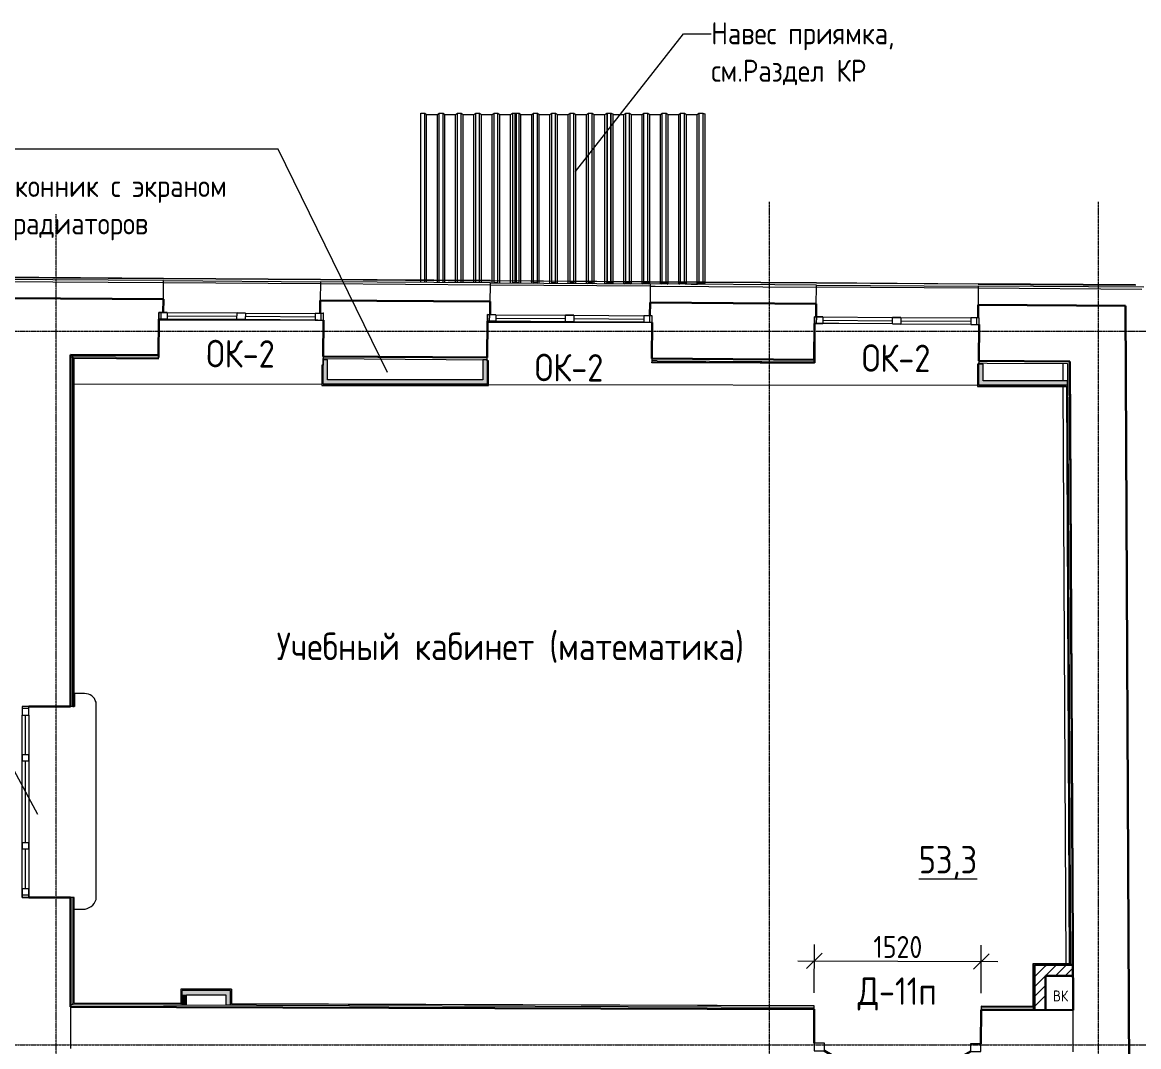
# Model space of a CAD drawing. Header units: millimetres. Extents: x -11345 to 411485, y -9810 to 73012.
# Drawn here: x 25246 to 35419, y 36528 to 45858 of the extents above; entities that cross this region are included whole.
import ezdxf

# ---------------------------------------------------------------- set-up
doc = ezdxf.new("R2010")
doc.units = ezdxf.units.MM
doc.linetypes.add('ADSK_Линия сетки', pattern=[25, 20, -2.5, 0, -2.5])
for name, color, linetype, lineweight in [('_ Окна', 7, 'Continuous', 9), ('Аннотация', 7, 'Continuous', 18), ('Двери', 7, 'Continuous', 9), ('Марки дверей', 7, 'Continuous', 20), ('Марки окон', 7, 'Continuous', 20), ('Марки помещений', 7, 'Continuous', 20), ('Обобщенные модели', 7, 'Continuous', 18), ('Окна', 7, 'Continuous', 9), ('Оси', 253, 'Continuous', 9), ('Перекрытие', 7, 'Continuous', 9), ('Размеры', 7, 'Continuous', 5), ('Стены внутренние', 7, 'Continuous', 18), ('Стены наружные', 7, 'Continuous', 18), ('Стены несущие', 7, 'Continuous', 30), ('Стены отделка', 7, 'Continuous', 30), ('Стены штриховка', 7, 'Continuous', 9)]:
    doc.layers.add(name, color=color, linetype=linetype, lineweight=lineweight)
doc.styles.add('GOST Common_2', font='GOST_Common.ttf', dxfattribs={"width": 0.9, "height": 250})
doc.styles.add('GOST Common_5', font='GOST_Common.ttf', dxfattribs={"width": 0.9, "height": 100})
doc.styles.add('GOST Common_6', font='GOST_Common.ttf', dxfattribs={"width": 0.9, "height": 200})
doc.styles.add('GOST Common_7', font='GOST_Common.ttf', dxfattribs={"width": 0.9, "height": 200})
doc.dimstyles.new('ADSK_Основной_2_мм', dxfattribs={"dimscale": 304.8, "dimtxt": 201.142999, "dimasz": 0.463911, "dimexe": 0.492126, "dimexo": 0.492126, "dimgap": 0.098425, "dimtad": 1, "dimrnd": 0.01, "dimdsep": 46, "dimtxsty": 'GOST Common_7', "dimblk1": 'OBLIQUE', "dimblk2": 'OBLIQUE', "dimsah": 1, "dimcen": 0.09, "dimdle": 0.492126, "dimazin": 2, "dimtfac": 1, "dimtdec": 4, "dimtix": 1, "dimtmove": 0, "dimatfit": 3, "dimfxl": 1, "dimtvp": 1, "dimtolj": 1, "dimtzin": 0, "dimlwd": 20, "dimlwe": 20, "dimarcsym": 2})

# ---------------------------------------------------------------- blocks, each defined once
blk = doc.blocks.new('Дверь-Alumark_двупольная с глухим окном_S70 - 1520х2200 _алюм_ост_ Д11п-6262946-План 1-го этажа')
at = {"layer": 'Двери', "lineweight": 30}
for p, q in [((-540, 190), (166, 597)), ((790, 190), (344, 447))]:
    blk.add_line(p, q, dxfattribs=at)
at = {"layer": 'Двери'}
for p, q in [((-635, 190), (-635, 120)), ((-540, 190), (-635, 190)), ((-635, 120), (-540, 120)), ((-540, 120), (-540, 190)), ((790, 190), (790, 120)), ((885, 190), (790, 190)), ((790, 120), (885, 120)), ((885, 120), (885, 190))]:
    blk.add_line(p, q, dxfattribs=at)
blk = doc.blocks.new('Roof Cladding - 833x50mm-3052827-План 1-го этажа')
at = {"layer": 'Обобщенные модели'}
for p, q in [((-3176, 45031), (-3141, 45031)), ((-3176, 43510), (-3176, 45031)), ((-3141, 45031), (-3124, 45019)), ((-3141, 43509), (-3141, 45031)), ((-3124, 45019), (-3026, 45019)), ((-3124, 43509), (-3124, 45019)), ((-3026, 45019), (-3009, 45031)), ((-3026, 43509), (-3026, 45019)), ((-3009, 45031), (-2974, 45031)), ((-3009, 43508), (-3009, 45031)), ((-2974, 45031), (-2957, 45019)), ((-2974, 43508), (-2974, 45031)), ((-2957, 45019), (-2860, 45019)), ((-2957, 43508), (-2957, 45019)), ((-2860, 45019), (-2843, 45031)), ((-2860, 43507), (-2860, 45019)), ((-2843, 45031), (-2808, 45031)), ((-2843, 43507), (-2843, 45031)), ((-2808, 45031), (-2791, 45019)), ((-2808, 43507), (-2808, 45031)), ((-2791, 45019), (-2693, 45019)), ((-2791, 43507), (-2791, 45019)), ((-2693, 45019), (-2676, 45031)), ((-2693, 43506), (-2693, 45019)), ((-2676, 45031), (-2641, 45031)), ((-2676, 43506), (-2676, 45031)), ((-2641, 45031), (-2624, 45019)), ((-2641, 43506), (-2641, 45031)), ((-2624, 45019), (-2526, 45019)), ((-2624, 43506), (-2624, 45019)), ((-2526, 45019), (-2509, 45031)), ((-2526, 43505), (-2526, 45019)), ((-2509, 45031), (-2474, 45031)), ((-2509, 43505), (-2509, 45031)), ((-2474, 45031), (-2457, 45019)), ((-2474, 43505), (-2474, 45031)), ((-2457, 45019), (-2359, 45019)), ((-2457, 43505), (-2457, 45019)), ((-2359, 45019), (-2342, 45031)), ((-2359, 43504), (-2359, 45019)), ((-2342, 45031), (-2307, 45031)), ((-2342, 45031), (-2342, 43504)), ((-2307, 45031), (-2307, 43504)), ((-3176, 43490), (-3176, 43509)), ((-3141, 43489), (-3141, 43508)), ((-3124, 43489), (-3124, 43508)), ((-3026, 43489), (-3026, 43508)), ((-3009, 43488), (-3009, 43507)), ((-2974, 43488), (-2974, 43507)), ((-2957, 43488), (-2957, 43507)), ((-2860, 43487), (-2860, 43507)), ((-2843, 43487), (-2843, 43506)), ((-2808, 43487), (-2808, 43506)), ((-2791, 43487), (-2791, 43506)), ((-2693, 43486), (-2693, 43505)), ((-2676, 43486), (-2676, 43505)), ((-2641, 43486), (-2641, 43505)), ((-2624, 43486), (-2624, 43505)), ((-2526, 43485), (-2526, 43504)), ((-2509, 43486), (-2510, 43485)), ((-2509, 43486), (-2509, 43504)), ((-2474, 43486), (-2509, 43486)), ((-2508, 43486), (-2475, 43486)), ((-2474, 43486), (-2474, 43504)), ((-2473, 43485), (-2474, 43486)), ((-2457, 43485), (-2457, 43504)), ((-2359, 43484), (-2359, 43503)), ((-2342, 43486), (-2345, 43484)), ((-2344, 43484), (-2341, 43486)), ((-2342, 43503), (-2342, 43486)), ((-2307, 43486), (-2342, 43486)), ((-2341, 43486), (-2308, 43486)), ((-2308, 43486), (-2301, 43484)), ((-2307, 43503), (-2307, 43486)), ((-2299, 43484), (-2307, 43486)), ((-2287, 43486), (-2287, 43484))]:
    blk.add_line(p, q, dxfattribs=at)
blk = doc.blocks.new('Roof Cladding - 833x50mm-V31-План 1-го этажа')
at = {"layer": 'Обобщенные модели'}
for p, q in [((-2316, 45031), (-2281, 45031)), ((-2316, 43504), (-2316, 45031)), ((-2281, 45031), (-2264, 45019)), ((-2281, 43504), (-2281, 45031)), ((-2264, 45019), (-2166, 45019)), ((-2264, 43503), (-2264, 45019)), ((-2166, 45019), (-2149, 45031)), ((-2166, 43503), (-2166, 45019)), ((-2149, 45031), (-2114, 45031)), ((-2149, 43503), (-2149, 45031)), ((-2114, 45031), (-2097, 45019)), ((-2114, 43502), (-2114, 45031)), ((-2097, 45019), (-2000, 45019)), ((-2097, 43502), (-2097, 45019)), ((-2000, 45019), (-1983, 45031)), ((-2000, 43502), (-2000, 45019)), ((-1983, 45031), (-1948, 45031)), ((-1983, 43502), (-1983, 45031)), ((-1948, 45031), (-1931, 45019)), ((-1948, 43501), (-1948, 45031)), ((-1931, 45019), (-1833, 45019)), ((-1931, 43501), (-1931, 45019)), ((-1833, 45019), (-1816, 45031)), ((-1833, 43501), (-1833, 45019)), ((-1816, 45031), (-1781, 45031)), ((-1816, 43500), (-1816, 45031)), ((-1781, 45031), (-1764, 45019)), ((-1781, 43500), (-1781, 45031)), ((-1764, 45019), (-1666, 45019)), ((-1764, 43500), (-1764, 45019)), ((-1666, 45019), (-1649, 45031)), ((-1666, 43499), (-1666, 45019)), ((-1649, 45031), (-1614, 45031)), ((-1649, 43499), (-1649, 45031)), ((-1614, 45031), (-1597, 45019)), ((-1614, 43499), (-1614, 45031)), ((-1597, 45019), (-1499, 45019)), ((-1597, 43499), (-1597, 45019)), ((-1499, 45019), (-1482, 45031)), ((-1499, 43498), (-1499, 45019)), ((-1482, 45031), (-1447, 45031)), ((-1482, 45031), (-1482, 43498)), ((-1447, 45031), (-1447, 43498)), ((-1437, 45029), (-1427, 45026)), ((-1427, 45026), (-1427, 43498)), ((-2316, 43486), (-2316, 43503)), ((-2316, 43486), (-2316, 43486)), ((-2316, 43486), (-2282, 43486)), ((-2281, 43486), (-2316, 43486)), ((-2282, 43486), (-2279, 43484)), ((-2281, 43486), (-2281, 43503)), ((-2278, 43483), (-2281, 43486)), ((-2264, 43483), (-2264, 43502)), ((-2166, 43483), (-2166, 43502)), ((-2149, 43486), (-2154, 43483)), ((-2152, 43483), (-2148, 43486)), ((-2149, 43486), (-2149, 43502)), ((-2114, 43486), (-2149, 43486)), ((-2148, 43486), (-2115, 43486)), ((-2115, 43486), (-2111, 43482)), ((-2114, 43486), (-2114, 43501)), ((-2109, 43482), (-2114, 43486)), ((-2097, 43482), (-2097, 43501)), ((-2000, 43482), (-2000, 43501)), ((-1983, 43486), (-1989, 43482)), ((-1987, 43482), (-1982, 43486)), ((-1983, 43486), (-1983, 43501)), ((-1948, 43486), (-1983, 43486)), ((-1982, 43486), (-1949, 43486)), ((-1949, 43486), (-1943, 43481)), ((-1948, 43486), (-1948, 43500)), ((-1941, 43481), (-1948, 43486)), ((-1931, 43481), (-1931, 43500)), ((-1833, 43481), (-1833, 43500)), ((-1816, 43486), (-1823, 43480)), ((-1822, 43480), (-1815, 43486)), ((-1816, 43486), (-1816, 43499)), ((-1781, 43486), (-1816, 43486)), ((-1815, 43486), (-1782, 43486)), ((-1782, 43486), (-1775, 43480)), ((-1781, 43486), (-1781, 43499)), ((-1773, 43480), (-1781, 43486)), ((-1764, 43480), (-1764, 43499)), ((-1666, 43479), (-1666, 43498)), ((-1649, 43486), (-1658, 43479)), ((-1657, 43479), (-1648, 43486)), ((-1649, 43486), (-1649, 43498)), ((-1614, 43486), (-1649, 43486)), ((-1648, 43486), (-1615, 43486)), ((-1615, 43486), (-1606, 43479)), ((-1614, 43486), (-1614, 43498)), ((-1605, 43479), (-1614, 43486)), ((-1597, 43479), (-1597, 43498)), ((-1499, 43478), (-1499, 43497)), ((-1482, 43486), (-1493, 43478)), ((-1491, 43478), (-1481, 43486)), ((-1482, 43497), (-1482, 43486)), ((-1447, 43486), (-1482, 43486)), ((-1481, 43486), (-1448, 43486)), ((-1448, 43486), (-1429, 43480)), ((-1447, 43497), (-1447, 43486)), ((-1427, 43481), (-1447, 43486)), ((-1429, 43480), (-1427, 43481)), ((-1427, 43497), (-1427, 43481))]:
    blk.add_line(p, q, dxfattribs=at)
blk = doc.blocks.new('Roof Cladding - 833x50mm-V32-План 1-го этажа')
at = {"layer": 'Обобщенные модели'}
for p, q in [((-1476, 45031), (-1441, 45031)), ((-1476, 43498), (-1476, 45031)), ((-1441, 45031), (-1437, 45029)), ((-1441, 43498), (-1441, 45031)), ((-1427, 45021), (-1424, 45019)), ((-1424, 45019), (-1326, 45019)), ((-1424, 43498), (-1424, 45019)), ((-1326, 45019), (-1309, 45031)), ((-1326, 43497), (-1326, 45019)), ((-1309, 45031), (-1274, 45031)), ((-1309, 43497), (-1309, 45031)), ((-1274, 45031), (-1257, 45019)), ((-1274, 43497), (-1274, 45031)), ((-1257, 45019), (-1160, 45019)), ((-1257, 43497), (-1257, 45019)), ((-1160, 45019), (-1143, 45031)), ((-1160, 43496), (-1160, 45019)), ((-1143, 45031), (-1108, 45031)), ((-1143, 43496), (-1143, 45031)), ((-1108, 45031), (-1091, 45019)), ((-1108, 43496), (-1108, 45031)), ((-1091, 45019), (-993, 45019)), ((-1091, 43496), (-1091, 45019)), ((-993, 45019), (-976, 45031)), ((-993, 43495), (-993, 45019)), ((-976, 45031), (-941, 45031)), ((-976, 43495), (-976, 45031)), ((-941, 45031), (-924, 45019)), ((-941, 43495), (-941, 45031)), ((-924, 45019), (-826, 45019)), ((-924, 43494), (-924, 45019)), ((-826, 45019), (-809, 45031)), ((-826, 43494), (-826, 45019)), ((-809, 45031), (-774, 45031)), ((-809, 43494), (-809, 45031)), ((-774, 45031), (-757, 45019)), ((-774, 43493), (-774, 45031)), ((-757, 45019), (-659, 45019)), ((-757, 43493), (-757, 45019)), ((-659, 45019), (-642, 45031)), ((-659, 43493), (-659, 45019)), ((-642, 45031), (-607, 45031)), ((-642, 45031), (-642, 43493)), ((-607, 45031), (-587, 45026)), ((-607, 45031), (-607, 43492)), ((-587, 45026), (-587, 43492)), ((-1476, 43486), (-1476, 43497)), ((-1476, 43486), (-1476, 43486)), ((-1476, 43486), (-1442, 43486)), ((-1441, 43486), (-1476, 43486)), ((-1442, 43486), (-1432, 43478)), ((-1441, 43486), (-1441, 43497)), ((-1430, 43478), (-1441, 43486)), ((-1424, 43478), (-1424, 43497)), ((-1326, 43477), (-1326, 43496)), ((-1309, 43486), (-1321, 43477)), ((-1320, 43477), (-1308, 43486)), ((-1309, 43486), (-1309, 43496)), ((-1274, 43486), (-1309, 43486)), ((-1308, 43486), (-1275, 43486)), ((-1275, 43486), (-1263, 43477)), ((-1274, 43486), (-1274, 43496)), ((-1262, 43477), (-1274, 43486)), ((-1257, 43477), (-1257, 43496)), ((-1160, 43476), (-1160, 43495)), ((-1143, 43486), (-1156, 43476)), ((-1155, 43476), (-1142, 43486)), ((-1143, 43486), (-1143, 43495)), ((-1108, 43486), (-1143, 43486)), ((-1142, 43486), (-1109, 43486)), ((-1109, 43486), (-1095, 43475)), ((-1108, 43486), (-1108, 43495)), ((-1093, 43475), (-1108, 43486)), ((-1091, 43475), (-1091, 43495)), ((-993, 43475), (-993, 43494)), ((-976, 43486), (-991, 43475)), ((-989, 43475), (-975, 43486)), ((-976, 43486), (-976, 43494)), ((-941, 43486), (-976, 43486)), ((-975, 43486), (-942, 43486)), ((-942, 43486), (-927, 43474)), ((-941, 43486), (-941, 43494)), ((-925, 43474), (-941, 43486)), ((-924, 43474), (-924, 43494)), ((-826, 43474), (-826, 43493)), ((-809, 43486), (-826, 43474)), ((-824, 43474), (-808, 43486)), ((-809, 43486), (-809, 43493)), ((-774, 43486), (-809, 43486)), ((-808, 43486), (-775, 43486)), ((-775, 43486), (-759, 43473)), ((-774, 43486), (-774, 43493)), ((-757, 43473), (-774, 43486)), ((-757, 43473), (-757, 43493)), ((-659, 43473), (-757, 43473)), ((-713, 43473), (-658, 43473)), ((-659, 43473), (-659, 43492)), ((-642, 43486), (-659, 43473)), ((-658, 43473), (-641, 43486)), ((-642, 43492), (-642, 43486)), ((-607, 43486), (-642, 43486)), ((-641, 43486), (-608, 43486)), ((-608, 43486), (-589, 43480)), ((-607, 43491), (-607, 43486)), ((-587, 43481), (-607, 43486)), ((-589, 43480), (-587, 43481)), ((-587, 43491), (-587, 43481))]:
    blk.add_line(p, q, dxfattribs=at)
blk = doc.blocks.new('окна_rehau_двупольное_2_фрамуги - 1460х2440 _нов_-2129138-План 1-го этажа')
at = {"layer": '_ Окна', "lineweight": 18}
for p, q in [((-750, 75), (-750, 135)), ((-750, 135), (-674, 135)), ((-674, 135), (-674, 75)), ((-38, 75), (-38, 135)), ((-38, 135), (38, 135)), ((38, 135), (38, 75)), ((674, 135), (674, 75)), ((750, 135), (674, 135)), ((750, 75), (750, 135)), ((-674, 75), (-750, 75)), ((38, 75), (-38, 75)), ((674, 75), (750, 75))]:
    blk.add_line(p, q, dxfattribs=at)
at = {"layer": '_ Окна'}
for p, q in [((-730, 75), (-730, 135)), ((-674, 105), (-38, 105)), ((38, 105), (674, 105)), ((730, 75), (730, 135))]:
    blk.add_line(p, q, dxfattribs=at)
at = {"layer": 'Окна'}
for p, q in [((-750, 135), (-750, 75)), ((-674, 135), (-750, 135)), ((-674, 135), (-38, 135)), ((38, 135), (-38, 135)), ((38, 135), (674, 135)), ((750, 135), (674, 135)), ((750, 75), (750, 135)), ((-750, 75), (-674, 75)), ((-38, 75), (-674, 75)), ((-38, 75), (38, 75)), ((674, 75), (38, 75)), ((674, 75), (750, 75))]:
    blk.add_line(p, q, dxfattribs=at)
blk = doc.blocks.new('окна_rehau_двупольное_2_фрамуги - 1460х2440 _нов_-2129136-План 1-го этажа')
at = {"layer": '_ Окна', "lineweight": 18}
for p, q in [((-750, 75), (-750, 135)), ((-750, 135), (-674, 135)), ((-674, 135), (-674, 75)), ((-38, 75), (-38, 135)), ((-38, 135), (38, 135)), ((38, 135), (38, 75)), ((674, 135), (674, 75)), ((750, 135), (674, 135)), ((750, 75), (750, 135)), ((-674, 75), (-750, 75)), ((38, 75), (-38, 75)), ((674, 75), (750, 75))]:
    blk.add_line(p, q, dxfattribs=at)
at = {"layer": '_ Окна'}
for p, q in [((-730, 75), (-730, 135)), ((-674, 105), (-38, 105)), ((38, 105), (674, 105)), ((730, 75), (730, 135))]:
    blk.add_line(p, q, dxfattribs=at)
at = {"layer": 'Окна'}
for p, q in [((-750, 135), (-750, 75)), ((-674, 135), (-750, 135)), ((-674, 135), (-38, 135)), ((38, 135), (-38, 135)), ((38, 135), (674, 135)), ((750, 135), (674, 135)), ((750, 75), (750, 135)), ((-750, 75), (-674, 75)), ((-38, 75), (-674, 75)), ((-38, 75), (38, 75)), ((674, 75), (38, 75)), ((674, 75), (750, 75))]:
    blk.add_line(p, q, dxfattribs=at)
blk = doc.blocks.new('окна_rehau_двупольное_2_фрамуги - 1460х2440 _нов_-2129134-План 1-го этажа')
at = {"layer": '_ Окна', "lineweight": 18}
for p, q in [((-750, 75), (-750, 135)), ((-750, 135), (-674, 135)), ((-674, 135), (-674, 75)), ((-38, 75), (-38, 135)), ((-38, 135), (38, 135)), ((38, 135), (38, 75)), ((674, 135), (674, 75)), ((750, 135), (674, 135)), ((750, 75), (750, 135)), ((-674, 75), (-750, 75)), ((38, 75), (-38, 75)), ((674, 75), (750, 75))]:
    blk.add_line(p, q, dxfattribs=at)
at = {"layer": '_ Окна'}
for p, q in [((-730, 75), (-730, 135)), ((-674, 105), (-38, 105)), ((38, 105), (674, 105)), ((730, 75), (730, 135))]:
    blk.add_line(p, q, dxfattribs=at)
at = {"layer": 'Окна'}
for p, q in [((-750, 135), (-750, 75)), ((-674, 135), (-750, 135)), ((-674, 135), (-38, 135)), ((38, 135), (-38, 135)), ((38, 135), (674, 135)), ((750, 135), (674, 135)), ((750, 75), (750, 135)), ((-750, 75), (-674, 75)), ((-38, 75), (-674, 75)), ((-38, 75), (38, 75)), ((674, 75), (38, 75)), ((674, 75), (750, 75))]:
    blk.add_line(p, q, dxfattribs=at)
blk = doc.blocks.new('окно трехпол с фрамугой - 1700-2320_h_ _нов_-2116622-План 1-го этажа')
at = {"layer": '_ Окна', "lineweight": 18}
for p, q in [((-870, 100), (-870, 160)), ((-870, 160), (-790, 160)), ((-790, 160), (-790, 100)), ((-430, 100), (-430, 160)), ((-430, 160), (-370, 160)), ((-370, 160), (-370, 100)), ((370, 100), (370, 160)), ((370, 160), (430, 160)), ((430, 160), (430, 100)), ((790, 160), (790, 100)), ((870, 160), (790, 160)), ((870, 100), (870, 160)), ((-790, 100), (-870, 100)), ((-370, 100), (-430, 100)), ((430, 100), (370, 100)), ((790, 100), (870, 100))]:
    blk.add_line(p, q, dxfattribs=at)
at = {"layer": '_ Окна'}
for p, q in [((-850, 100), (-850, 160)), ((-790, 130), (-430, 130)), ((-370, 130), (370, 130)), ((430, 130), (790, 130)), ((850, 100), (850, 160))]:
    blk.add_line(p, q, dxfattribs=at)
at = {"layer": 'Окна'}
for p, q in [((-870, 160), (-870, 100)), ((-790, 160), (-870, 160)), ((-790, 160), (-430, 160)), ((-370, 160), (-430, 160)), ((-370, 160), (370, 160)), ((430, 160), (370, 160)), ((430, 160), (790, 160)), ((870, 160), (790, 160)), ((870, 100), (870, 160)), ((-870, 100), (-790, 100)), ((-430, 100), (-790, 100)), ((-430, 100), (-370, 100)), ((370, 100), (-370, 100)), ((370, 100), (430, 100)), ((790, 100), (430, 100)), ((790, 100), (870, 100))]:
    blk.add_line(p, q, dxfattribs=at)
blk = doc.blocks.new('_Oblique')
at = {"color": 0, "linetype": 'ByBlock', "lineweight": -2}
blk.add_line((-0.5, -0.5), (0.5, 0.5), dxfattribs=at)
blk = doc.blocks.new('DIMBLOCK80-План 1-го этажа')
at = {"layer": 'Defpoints', "color": 0, "transparency": 16777216}
for p in [(33984, 37304), (32462, 36869), (33982, 36864)]:
    blk.add_point(p, dxfattribs=at)
at = {"layer": 'Размеры', "color": 0, "transparency": 16777216}
for p, q in [((32463, 37019), (32464, 37459)), ((33983, 37014), (33984, 37454)), ((32314, 37309), (34134, 37303))]:
    blk.add_line(p, q, dxfattribs=at)
at = {"layer": 'Размеры', "color": 0, "transparency": 16777216, "xscale": 141.4, "yscale": 141.4, "zscale": 141.4}
for p, rotation in [((32464, 37309), 179.8129919363151), ((33984, 37304), 359.8129919363151)]:
    blk.add_blockref('_Oblique', p, dxfattribs=dict(at, rotation=rotation))
at = {"layer": 'Размеры', "color": 0, "lineweight": 20, "transparency": 16777216, "insert": (33224, 37436), "char_height": 200, "width": 560.47, "attachment_point": 5, "rotation": 359.813, "style": 'GOST Common_7'}
blk.add_mtext('\\A1;1520', dxfattribs=at)
blk = doc.blocks.new('оси')
at = {"layer": 'Оси', "linetype": 'ADSK_Линия сетки'}
for p, q in [((6500, -6855.047), (6500, 46377.998)), ((9500, -6855.047), (9500, 46377.998)), ((0, -6855.047), (0, 46265.064)), ((-5146.135, 45200), (62505.288, 45200)), ((-5146.135, 38700), (62505.288, 38700))]:
    blk.add_line(p, q, dxfattribs=at)

msp = doc.modelspace()

# ---------------------------------------------------------------- hatches: boundary and pattern name
at = {"layer": 'Стены внутренние'}
for points in [[(28028.24526, 42601.93441), (28028.24526, 42784.90507), (27988.24526, 42784.90507), (27988.24526, 42601.93441)], [(29440.9411, 42561.93441), (29480.9411, 42561.93441), (29480.9411, 42784.90507), (29440.9411, 42784.90507), (29440.9411, 42601.93441)], [(33961.70128, 42593.67804), (34001.70128, 42593.67804), (34001.70128, 42743.10307), (33961.70128, 42743.10307), (33961.70128, 42715.96786)], [(29440.9411, 42561.93441), (29440.9411, 42601.93441), (27988.24526, 42601.93441), (27988.24526, 42561.93441), (28483.382, 42561.93441)], [(34770.89743, 42553.67804), (34770.60104, 42593.67804), (33961.70128, 42593.67804), (33961.70128, 42553.67804), (34770.60104, 42553.67804)], [(26701.1469, 37001.00981), (27101.1469, 37001.00981), (27101.1469, 37041.00981), (26701.1469, 37041.00981)], [(27141.1469, 36907.73312), (27141.1469, 37041.00981), (27101.1469, 37041.00981), (27101.1469, 36907.73312)], [(26741.1469, 36907.73312), (26741.1469, 37001.00981), (26701.1469, 37001.00981), (26701.1469, 36907.86368)]]:
    msp.add_hatch(color=256, dxfattribs=at).paths.add_polyline_path(points)
at = {"layer": 'Стены внутренние', "lineweight": 9}
h = msp.add_hatch(dxfattribs=at)
h.set_pattern_fill('ANSI34', color=256, scale=20, style=0)
h.paths.add_polyline_path([(34469.75799, 36862.50746), (34569.75799, 36862.18107), (34569.75799, 37274.69365), (34469.75799, 37274.69365)])
h = msp.add_hatch(dxfattribs=at)
h.set_pattern_fill('ANSI34', color=256, scale=20, style=0)
h.paths.add_polyline_path([(34818.93965, 37174.69365), (34818.43137, 37274.69365), (34569.75799, 37274.69365), (34569.75799, 37174.69365)])

# ---------------------------------------------------------------- linework, layer by layer
at = {"layer": 'Аннотация', "lineweight": 9}
for p, q in [((30287.23868, 44499.71697), (31270.40005, 45753.77415)), ((31270.40005, 45753.77415), (31524.17102, 45753.77415)), ((27311.04452, 44704.1679), (25081.83477, 44704.1679)), ((27578.73722, 44704.1679), (27311.04452, 44704.1679)), ((28573.23494, 42668.77901), (27578.73722, 44704.1679)), ((25386.91999, 38641.79016), (24663.8597, 39985.17825))]:
    msp.add_line(p, q, dxfattribs=at)
at = {"layer": 'Перекрытие'}
for p, q in [((26491.07625, 43145.82722), (26491.07625, 42806.06374)), ((27939.15689, 43145.82722), (26491.07625, 43145.82722)), ((30982.48925, 43124.90507), (29484.4932, 43124.90507)), ((30982.48925, 42821.48301), (30982.48925, 43124.90507)), ((32687.57729, 43113.93688), (32467.46858, 43113.93688)), ((32467.46858, 43113.93688), (32467.46858, 42755.37989)), ((33963.42928, 42970.36522), (33963.42928, 43105.36827)), ((26491.07625, 42806.06374), (26487.68931, 42806.06374)), ((29482.48925, 42826.51995), (29482.48925, 42815.43131)), ((30982.48925, 42755.37989), (30982.48925, 42763.38007)), ((32173.70306, 42755.37989), (30982.48925, 42755.37989)), ((32467.46858, 42755.37989), (32461.95161, 42755.37989)), ((33963.42928, 42743.10307), (33963.42928, 42755.36037)), ((25717.92907, 42565.38764), (27976.25301, 42562.25139)), ((28204.50295, 42561.93441), (28461.99678, 42561.57682)), ((29492.9411, 42560.14509), (33949.70421, 42553.95576)), ((25813.19555, 39744.54642), (25721.38477, 39744.54642)), ((25721.38477, 39744.54642), (25721.38477, 39627.91621)), ((25706.07625, 39627.91621), (25686.07625, 39627.91621)), ((25721.38477, 39627.91621), (25718.07625, 39627.91621)), ((25917.59603, 37869.92883), (25917.59603, 39665.80404)), ((25306.07625, 37888.49697), (25706.25017, 37888.49697)), ((25717.85282, 37780.12776), (25798.06077, 37780.12776))]:
    msp.add_line(p, q, dxfattribs=at)
for centre, radius, start, end in [((25813.19555, 39635.96562), 108.5808, 15.950324963, 90), ((25798.06077, 37904.58569), 124.45793, 270, 343.831538218)]:
    msp.add_arc(centre, radius, start, end, dxfattribs=at)
at = {"layer": 'Стены внутренние'}
for p, q in [((31421.83887, 43485.65245), (31421.83887, 43472.44546)), ((34731.39479, 42593.67804), (34730.59916, 42750.20807)), ((34758.37976, 37284.69365), (34731.6591, 42541.67804)), ((34758.4315, 37274.51569), (34758.43059, 37274.69365))]:
    msp.add_line(p, q, dxfattribs=at)
at = {"layer": 'Стены наружные'}
for p, q in [((27962.21959, 43475.67977), (26532.25184, 43485.28342)), ((26532.38616, 43505.28297), (27962.35391, 43495.67932)), ((27963.48149, 43514.67173), (26533.51374, 43524.27538)), ((26533.52045, 43525.27536), (27963.4882, 43515.67171)), ((30965.3377, 43494.51129), (29511.11233, 43504.27785)), ((29511.11904, 43505.27783), (30965.34441, 43495.51127)), ((30966.74686, 43455.5014), (29511.77967, 43465.27294)), ((29511.91399, 43485.27249), (30966.88117, 43475.50095)), ((31441.83887, 43485.54479), (31441.83887, 43472.31114)), ((33956.48404, 43474.42278), (32481.4668, 43484.32898)), ((32481.47351, 43485.32896), (33956.49076, 43475.42276)), ((33956.55237, 43435.42189), (32481.58564, 43445.32776)), ((32481.71995, 43465.3273), (33956.68669, 43455.42144))]:
    msp.add_line(p, q, dxfattribs=at)
at = {"layer": 'Стены несущие'}
for p, q in [((25126.07625, 43344.7239), (26531.24447, 43335.28681)), ((26530.43857, 43215.28951), (26531.24447, 43335.28681)), ((27961.21222, 43325.68316), (27960.40632, 43205.68586)), ((27961.21222, 43325.68316), (29510.77229, 43315.27633)), ((29509.96639, 43195.27903), (29510.77229, 43315.27633)), ((30965.73948, 43305.50478), (30964.93358, 43185.50749)), ((30965.73948, 43305.50478), (32480.57826, 43295.33114)), ((32479.77236, 43175.33384), (32480.57826, 43295.33114)), ((33955.545, 43285.42528), (33954.7391, 43165.42798)), ((33955.545, 43285.42528), (35297.9319, 43276.40982)), ((35337.31852, 35527.5431), (35297.9319, 43276.40982)), ((26487.82029, 42825.56694), (26490.03652, 43155.5595)), ((27990.00269, 43145.48574), (27987.78646, 42815.49318)), ((27990.40564, 43205.48439), (27990.40564, 43205.48439)), ((27992.4056, 43205.47096), (27990.40564, 43205.48439)), ((29482.34778, 42805.45572), (29484.56401, 43135.44828)), ((30984.53018, 43125.37452), (30982.31395, 42795.38197)), ((32462.15352, 42785.44338), (32464.36975, 43115.43593)), ((33964.33592, 43105.36218), (33962.11969, 42775.36962)), ((26487.82029, 42825.56694), (25686.07625, 42830.95145)), ((25686.07625, 39627.91621), (25686.07625, 42830.95145)), ((29482.34778, 42805.45572), (27987.78646, 42815.49318)), ((32462.15352, 42785.44338), (30982.31395, 42795.38197)), ((34790.50032, 42769.80622), (33962.11969, 42775.36962)), ((34790.50032, 42769.80622), (34820.53228, 36861.36256)), ((34820.53234, 36861.35087), (34790.60199, 42749.80509)), ((25306.07625, 39627.91621), (25686.07625, 39627.91621)), ((25686.07625, 37887.91621), (25306.07625, 37887.91621)), ((25686.07625, 36891.17668), (25686.07625, 37887.91621)), ((34469.75799, 37274.69365), (34818.43137, 37274.69365)), ((34469.75799, 36862.50746), (34469.75799, 37274.69365)), ((34818.93965, 37174.69365), (34569.75799, 37174.69365)), ((34569.75799, 37174.69365), (34569.75799, 36862.18107)), ((32452.19615, 36869.09262), (25686.07625, 36891.17668)), ((32462.19609, 36869.05998), (32452.19615, 36869.09262)), ((32452.19615, 36869.09262), (32462.19609, 36869.05998)), ((32461.18428, 36559.06163), (32462.19609, 36869.05998)), ((33982.188, 36864.09885), (33981.17619, 36554.1005)), ((34820.53228, 36861.36256), (33982.188, 36864.09885)), ((33982.188, 36864.09885), (33992.18794, 36864.06621))]:
    msp.add_line(p, q, dxfattribs=at)
at = {"layer": 'Стены отделка', "lineweight": 9}
for p, q in [((24954.92624, 43534.87716), (26533.51374, 43524.27538)), ((26533.52045, 43525.27536), (24954.93296, 43535.87713)), ((26532.38616, 43505.28297), (24956.07625, 43515.86946)), ((26532.25184, 43485.28342), (24976.07625, 43495.73468)), ((26531.24447, 43335.28681), (26532.25184, 43485.28342)), ((26532.25184, 43485.28342), (26532.38616, 43505.28297)), ((26533.51374, 43524.27538), (26533.52045, 43525.27536)), ((27962.35391, 43495.67932), (27961.21222, 43325.68316)), ((29511.77967, 43465.27294), (27962.21959, 43475.67977)), ((27964.35387, 43495.66589), (27962.35391, 43495.67932)), ((27963.4882, 43515.67171), (27963.48149, 43514.67173)), ((27963.48149, 43514.67173), (29511.11233, 43504.27785)), ((29511.11904, 43505.27783), (27963.4882, 43515.67171)), ((29511.91399, 43485.27249), (27964.35387, 43495.66589)), ((29510.77229, 43315.27633), (29511.77967, 43465.27294)), ((29511.11233, 43504.27785), (29511.11904, 43505.27783)), ((29511.77967, 43465.27294), (29511.91399, 43485.27249)), ((29511.77967, 43465.27294), (29511.77967, 43465.27294)), ((30965.34441, 43495.51127), (30965.3377, 43494.51129)), ((30965.3377, 43494.51129), (32481.4668, 43484.32898)), ((32481.47351, 43485.32896), (30965.34441, 43495.51127)), ((30966.74686, 43455.5014), (30965.73948, 43305.50478)), ((30966.88117, 43475.50095), (30966.74686, 43455.5014)), ((30966.74686, 43455.5014), (31014.15409, 43455.18301)), ((32481.71995, 43465.3273), (30966.88117, 43475.50095)), ((31014.15409, 43455.18301), (32481.58564, 43445.32776)), ((32480.57826, 43295.33114), (32481.58564, 43445.32776)), ((32481.4668, 43484.32898), (32481.47351, 43485.32896)), ((32481.58564, 43445.32776), (32481.71995, 43465.3273)), ((33956.49076, 43475.42276), (33956.48404, 43474.42278)), ((33956.48404, 43474.42278), (35390.34087, 43464.79301)), ((35390.34759, 43465.79299), (33956.49076, 43475.42276)), ((33956.68669, 43455.42144), (33956.55237, 43435.42189)), ((35467.07576, 43445.27768), (33956.68669, 43455.42144)), ((35390.34087, 43464.79301), (35390.34759, 43465.79299)), ((33956.55237, 43435.42189), (33955.545, 43285.42528)), ((35447.17648, 43425.41088), (33956.55237, 43435.42189)), ((27961.21222, 43325.68316), (27961.21222, 43325.68316)), ((25686.07625, 42830.95145), (25685.94193, 42810.9519)), ((25706.07625, 42830.95145), (25686.07625, 42830.95145)), ((25706.07625, 42800.81645), (25706.07625, 42830.95145)), ((25685.94193, 42810.9519), (25706.07625, 42810.81668)), ((25718.07625, 39627.91621), (25718.07625, 42798.73581)), ((25718.07625, 42798.73581), (26487.60539, 42793.56766)), ((26487.60539, 42793.56766), (26487.68598, 42805.56739)), ((26487.68598, 42805.56739), (26487.82029, 42825.56694)), ((27976.24526, 42735.56889), (27976.24526, 42551.57682)), ((27987.2492, 42735.49499), (27976.24526, 42735.56889)), ((27987.65215, 42795.49363), (27987.2492, 42735.49499)), ((27987.78646, 42815.49318), (27987.65215, 42795.49363)), ((27987.65215, 42795.49363), (29482.21346, 42785.45617)), ((27987.78646, 42815.49318), (27987.78646, 42815.49318)), ((27988.24526, 42561.57682), (27988.24526, 42795.48965)), ((28028.24526, 42784.90507), (27988.24526, 42784.90507)), ((28028.24526, 42601.93441), (28028.24526, 42784.90507)), ((29440.9411, 42784.90507), (29440.9411, 42601.93441)), ((29480.9411, 42784.90507), (29440.9411, 42784.90507)), ((29480.9411, 42785.46472), (29480.9411, 42561.57682)), ((29482.13287, 42773.45645), (29482.21346, 42785.45617)), ((29492.9411, 42773.38386), (29482.13287, 42773.45645)), ((29482.21346, 42785.45617), (29482.34778, 42805.45572)), ((29492.9411, 42551.57682), (29492.9411, 42773.38386)), ((30982.31395, 42795.38197), (30982.09905, 42763.38269)), ((30982.09905, 42763.38269), (32461.93861, 42753.4441)), ((31029.58687, 42775.06403), (30982.17964, 42775.38242)), ((30982.31395, 42795.38197), (30982.31395, 42795.38197)), ((32461.93861, 42753.4441), (32462.15352, 42785.44338)), ((33949.70128, 42743.4523), (33949.70128, 42543.67804)), ((33961.70128, 42743.37171), (33949.70128, 42743.4523)), ((33961.70128, 42553.67804), (33961.70128, 42743.37171)), ((34001.70128, 42743.10307), (33961.70128, 42743.10307)), ((33962.11969, 42775.36962), (33961.98538, 42755.37007)), ((33961.98538, 42755.37007), (34039.51899, 42754.84935)), ((33962.11969, 42775.36962), (33962.11969, 42775.36962)), ((34001.70128, 42593.67804), (34001.70128, 42743.10307)), ((34039.51899, 42754.84935), (34770.60104, 42749.93941)), ((34770.60104, 42749.93941), (34798.43111, 37274.69365)), ((34790.60199, 42749.80509), (34790.50032, 42769.80622)), ((27978.24526, 42549.57682), (29490.9411, 42549.57682)), ((27988.24526, 42561.93441), (29480.9411, 42561.93441)), ((29480.9411, 42561.57682), (27988.24526, 42561.57682)), ((29440.9411, 42601.93441), (28028.24526, 42601.93441)), ((33951.70128, 42541.67804), (34759.65946, 42541.67804)), ((34771.59862, 42553.67804), (33961.70128, 42553.67804)), ((34770.89743, 42593.67804), (34001.70128, 42593.67804)), ((34759.65946, 42541.67804), (34786.38012, 37284.69365)), ((34770.89743, 42553.67804), (34770.89743, 42593.67804)), ((25686.07625, 39627.91621), (25686.07625, 39627.91621)), ((25706.07625, 39628.91621), (25706.07625, 39627.91621)), ((25706.07625, 39627.91621), (25718.07625, 39627.91621)), ((25718.07625, 37887.91621), (25686.07625, 37887.91621)), ((25718.07625, 36923.0724), (25718.07625, 37887.91621)), ((34457.75799, 36894.5468), (34457.75799, 37284.69365)), ((34459.75799, 37286.69365), (34786.37078, 37286.531)), ((26689.1469, 37051.00981), (26689.1469, 36919.90291)), ((27151.1469, 37053.00981), (26691.1469, 37053.00981)), ((27141.1469, 37041.00981), (26701.1469, 37041.00981)), ((26701.1469, 36907.73312), (26701.1469, 37041.00981)), ((27141.1469, 37041.00981), (27141.1469, 36906.42755)), ((27153.1469, 36918.38845), (27153.1469, 37051.00981)), ((26741.1469, 36907.73312), (26741.1469, 37001.00981)), ((26741.1469, 37001.00981), (27101.1469, 37001.00981)), ((27101.1469, 37001.00981), (27101.1469, 36907.73312)), ((25686.07625, 36911.17678), (25706.07625, 36911.17678)), ((25686.14153, 36911.17657), (25686.07625, 36891.17668)), ((25686.07625, 36891.17668), (32452.19615, 36869.09262)), ((25686.14153, 36911.17657), (32462.26137, 36889.05987)), ((25706.07625, 36911.17678), (25706.07625, 36921.11156)), ((25706.07625, 36911.17678), (25706.07625, 36911.11151)), ((25706.07625, 36911.11151), (26701.1469, 36907.86368)), ((26689.1469, 36919.90291), (25718.07625, 36923.0724)), ((26701.1469, 36907.73312), (26741.1469, 36907.73312)), ((27101.1469, 36907.73312), (27141.1469, 36907.73312)), ((32462.30054, 36901.05981), (27153.1469, 36918.38845)), ((32462.19609, 36869.05998), (32462.30054, 36901.05981)), ((33982.29244, 36896.09868), (33982.188, 36864.09885)), ((33982.25328, 36884.09874), (34459.75799, 36882.54021)), ((34457.75799, 36894.5468), (33982.29244, 36896.09868)), ((33992.18794, 36864.06621), (34800.53318, 36861.42784)), ((34800.5326, 36861.24921), (34820.53234, 36861.35087))]:
    msp.add_line(p, q, dxfattribs=at)
at = {"layer": 'Стены штриховка'}
for p, q in [((26487.68598, 42805.56739), (25706.07625, 42810.81668)), ((25706.07625, 39628.91621), (25706.07625, 42800.81645)), ((25716.07625, 39627.91621), (25716.07625, 42800.74929)), ((25716.07625, 42800.74929), (26487.61882, 42795.56762)), ((26487.68598, 42805.56739), (26487.68598, 42805.56739)), ((27978.24526, 42549.57682), (27978.24526, 42735.55546)), ((29490.9411, 42549.57682), (29490.9411, 42773.39729)), ((30982.11248, 42765.38264), (32461.95204, 42755.44405)), ((31029.58687, 42775.06403), (32462.0192, 42765.44383)), ((33951.70128, 42541.67804), (33951.70128, 42743.43887)), ((27976.24526, 42551.57682), (29492.9411, 42551.57682)), ((27976.24526, 42551.57682), (27976.24526, 42549.57682)), ((27976.24526, 42549.57682), (27978.24526, 42549.57682)), ((29490.9411, 42549.57682), (29492.9411, 42549.57682)), ((29492.9411, 42549.57682), (29492.9411, 42551.57682)), ((33949.70128, 42543.67804), (34761.64932, 42543.67804)), ((33949.70128, 42543.67804), (33949.70128, 42541.67804)), ((33949.70128, 42541.67804), (33951.70128, 42541.67804)), ((34761.64932, 42543.67804), (34788.38015, 37284.69365)), ((25706.07625, 37887.91621), (25706.07625, 36921.11156)), ((25716.07625, 36921.07892), (25716.07625, 37887.91621)), ((34457.75799, 37284.69365), (34457.75799, 37286.69365)), ((34457.75799, 37286.69365), (34459.75799, 37286.69365)), ((34457.75799, 37284.69365), (34798.38028, 37284.69365)), ((34459.75799, 36862.5401), (34459.75799, 37286.69365)), ((26691.1469, 37053.00981), (26689.1469, 37053.00981)), ((26689.1469, 37053.00981), (26689.1469, 37051.00981)), ((27153.1469, 37051.00981), (26689.1469, 37051.00981)), ((26691.1469, 37053.00981), (26691.1469, 36917.89637)), ((27153.1469, 37053.00981), (27151.1469, 37053.00981)), ((27151.1469, 37053.00981), (27151.1469, 36916.39497)), ((27153.1469, 37051.00981), (27153.1469, 37053.00981)), ((25686.07625, 36891.17668), (25686.07625, 36511.17465)), ((26691.1469, 36917.89637), (25716.07625, 36921.07892)), ((32462.29401, 36899.05982), (27151.1469, 36916.39497)), ((34459.75799, 36892.54026), (33982.28591, 36894.09869)), ((34822.46382, 36481.35423), (34820.53228, 36861.36256))]:
    msp.add_line(p, q, dxfattribs=at)

# ---------------------------------------------------------------- block references
msp.add_blockref('оси', (25553.42928, -2155))
at = {"layer": 'Двери', "rotation": 179.812991936315}
msp.add_blockref('Дверь-Alumark_двупольная с глухим окном_S70 - 1520х2200 _алюм_ост_ Д11п-6262946-План 1-го этажа', (33346.57124, 36676.17244), dxfattribs=at)
at = {"layer": 'Обобщенные модели'}
for name in ['Roof Cladding - 833x50mm-3052827-План 1-го этажа', 'Roof Cladding - 833x50mm-V31-План 1-го этажа', 'Roof Cladding - 833x50mm-V32-План 1-го этажа']:
    msp.add_blockref(name, (32053.86393, 0), dxfattribs=at)
at = {"layer": 'Окна'}
for name, p, rotation in [('окна_rehau_двупольное_2_фрамуги - 1460х2440 _нов_-2129134-План 1-го этажа', (27239.51592, 43075.52431), 359.6152078770644), ('окна_rehau_двупольное_2_фрамуги - 1460х2440 _нов_-2129138-План 1-го этажа', (30234.0434, 43055.41309), 359.6152078770644), ('окна_rehau_двупольное_2_фрамуги - 1460х2440 _нов_-2129136-План 1-го этажа', (33213.84915, 43035.40075), 359.6152078770644), ('окно трехпол с фрамугой - 1700-2320_h_ _нов_-2116622-План 1-го этажа', (25406.07625, 38757.91621), 90.0000000000001)]:
    msp.add_blockref(name, p, dxfattribs=dict(at, rotation=rotation))

# ---------------------------------------------------------------- texts
at = {"layer": 'Аннотация', "lineweight": 9, "char_height": 200, "attachment_point": 1, "line_spacing_factor": 1.022766, "style": 'GOST Common_6'}
for s, insert, width in [('\\pxt1.8,3.6,5.4,7.2,9,10.8,12.6,14.4,16.2,18,19.8,21.6,23.4,25.2,27,28.8,30.6,32.4,34.2,36,37.8,39.6,41.4,43.2,45,46.8,48.6,50.4,52.2,54,55.8,57.6;{Навес приямка,\\Pсм.Раздел КР}', (31524.17102, 45857.89741), 2178.9), ('\\pxt1.8,3.6,5.4,7.2,9,10.8,12.6,14.4,16.2,18,19.8,21.6,23.4,25.2,27,28.8,30.6,32.4,34.2,36,37.8,39.6,41.4,43.2,45,46.8,48.6,50.4,52.2,54,55.8,57.6;{П-5\\PПодоконник с экраном для радиаторов}', (24671.06914, 44808.29117), 2637)]:
    msp.add_mtext(s, dxfattribs=dict(at, insert=insert, width=width))
at = {"layer": 'Аннотация', "color": 251, "lineweight": 9, "true_color": 0x4b4b4b, "insert": (34637.92756, 37039.90273), "char_height": 100, "width": 156.348, "attachment_point": 1, "line_spacing_factor": 1.022766, "style": 'GOST Common_5'}
msp.add_mtext('\\pxt3.6,7.2,10.8,14.4,18,21.6,25.2,28.8,32.4,36,39.6,43.2,46.8,50.4,54,57.6,61.2,64.8,68.4,72,75.6,79.2,82.8,86.4,90,93.6,97.2,100.8,104.4,108,111.6,115.2;{ВК}', dxfattribs=at)
at = {"layer": 'Марки дверей', "lineweight": 9, "insert": (33218.41451, 37008.14612), "char_height": 250, "width": 756, "attachment_point": 5, "line_spacing_factor": 1.022766, "style": 'GOST Common_2'}
msp.add_mtext('\\pxqc,t1.8,3.6,5.4,7.2,9,10.8,12.6,14.4,16.2,18,19.8,21.6,23.4,25.2,27,28.8,30.6,32.4,34.2,36,37.8,39.6,41.4,43.2,45,46.8,48.6,50.4,52.2,54,55.8,57.6;{Д-11п}', dxfattribs=at)
at = {"layer": 'Марки окон', "lineweight": 9, "char_height": 250, "width": 684.9, "attachment_point": 5, "rotation": 359.615207877, "line_spacing_factor": 1.022766, "style": 'GOST Common_2'}
for insert in [(27234.32045, 42839.07593), (30228.13176, 42712.32651), (33208.65368, 42798.95236)]:
    msp.add_mtext('\\pxqc,t1.8,3.6,5.4,7.2,9,10.8,12.6,14.4,16.2,18,19.8,21.6,23.4,25.2,27,28.8,30.6,32.4,34.2,36,37.8,39.6,41.4,43.2,45,46.8,48.6,50.4,52.2,54,55.8,57.6;{ОК-2}', dxfattribs=dict(at, insert=insert))
at = {"layer": 'Марки помещений', "lineweight": 9, "char_height": 250, "attachment_point": 5, "line_spacing_factor": 1.022766, "style": 'GOST Common_2'}
for s, insert, width in [('\\pxqc,t1.8,3.6,5.4,7.2,9,10.8,12.6,14.4,16.2,18,19.8,21.6,23.4,25.2,27,28.8,30.6,32.4,34.2,36,37.8,39.6,41.4,43.2,45,46.8,48.6,50.4,52.2,54,55.8,57.6;{Учебный кабинет (математика)}', (29692.53238, 40161.59153), 4464.9), ('\\pxqc,t1.8,3.6,5.4,7.2,9,10.8,12.6,14.4,16.2,18,19.8,21.6,23.4,25.2,27,28.8,30.6,32.4,34.2,36,37.8,39.6,41.4,43.2,45,46.8,48.6,50.4,52.2,54,55.8,57.6;{\\L53,3}', (33681.03425, 38202.2778), 566.1)]:
    msp.add_mtext(s, dxfattribs=dict(at, insert=insert, width=width))

# ---------------------------------------------------------------- dimensions: what is measured, and where the dimension line sits
at = {"layer": 'Размеры', "lineweight": 20}
dim = msp.add_linear_dim(base=(33983.62342, 37303.88517), p1=(32462.19609, 36869.05998), p2=(33982.188, 36864.09885), angle=359.812991936, dimstyle='ADSK_Основной_2_мм', override={"dimpost": '<>', "dimfxl": 1520, "dimlwd": 65535, "dimlwe": 65535}, dxfattribs=at)
dim.commit()
dim.dimension.update_dxf_attribs({"geometry": 'DIMBLOCK80-План 1-го этажа', "text_midpoint": (33224.05178, 37436.36504)})

doc.saveas('drawing.dxf')
